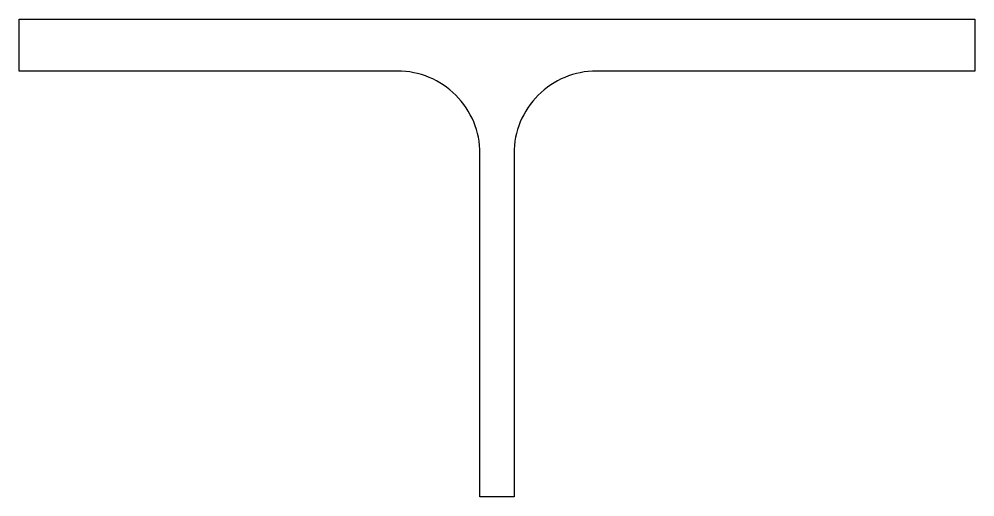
# Model space of a CAD drawing. Header units: inches. Extents: x -4 to 4, y -2 to 2.
import ezdxf

# ---------------------------------------------------------------- set-up
doc = ezdxf.new("R2010")
doc.units = ezdxf.units.IN
doc.layers.add('steel', color=7, linetype='Continuous')

msp = doc.modelspace()

# ---------------------------------------------------------------- linework, layer by layer
at = {"layer": 'steel'}
msp.add_lwpolyline([(4, 1.565), (0.8325, 1.565, 0.414214), (0.1425, 0.875), (0.1425, -2), (-0.1425, -2), (-0.1425, 0.875, 0.414214), (-0.8325, 1.565), (-4, 1.565), (-4, 2), (4, 2)], format="xyb", close=True, dxfattribs=at)

doc.saveas('drawing.dxf')
